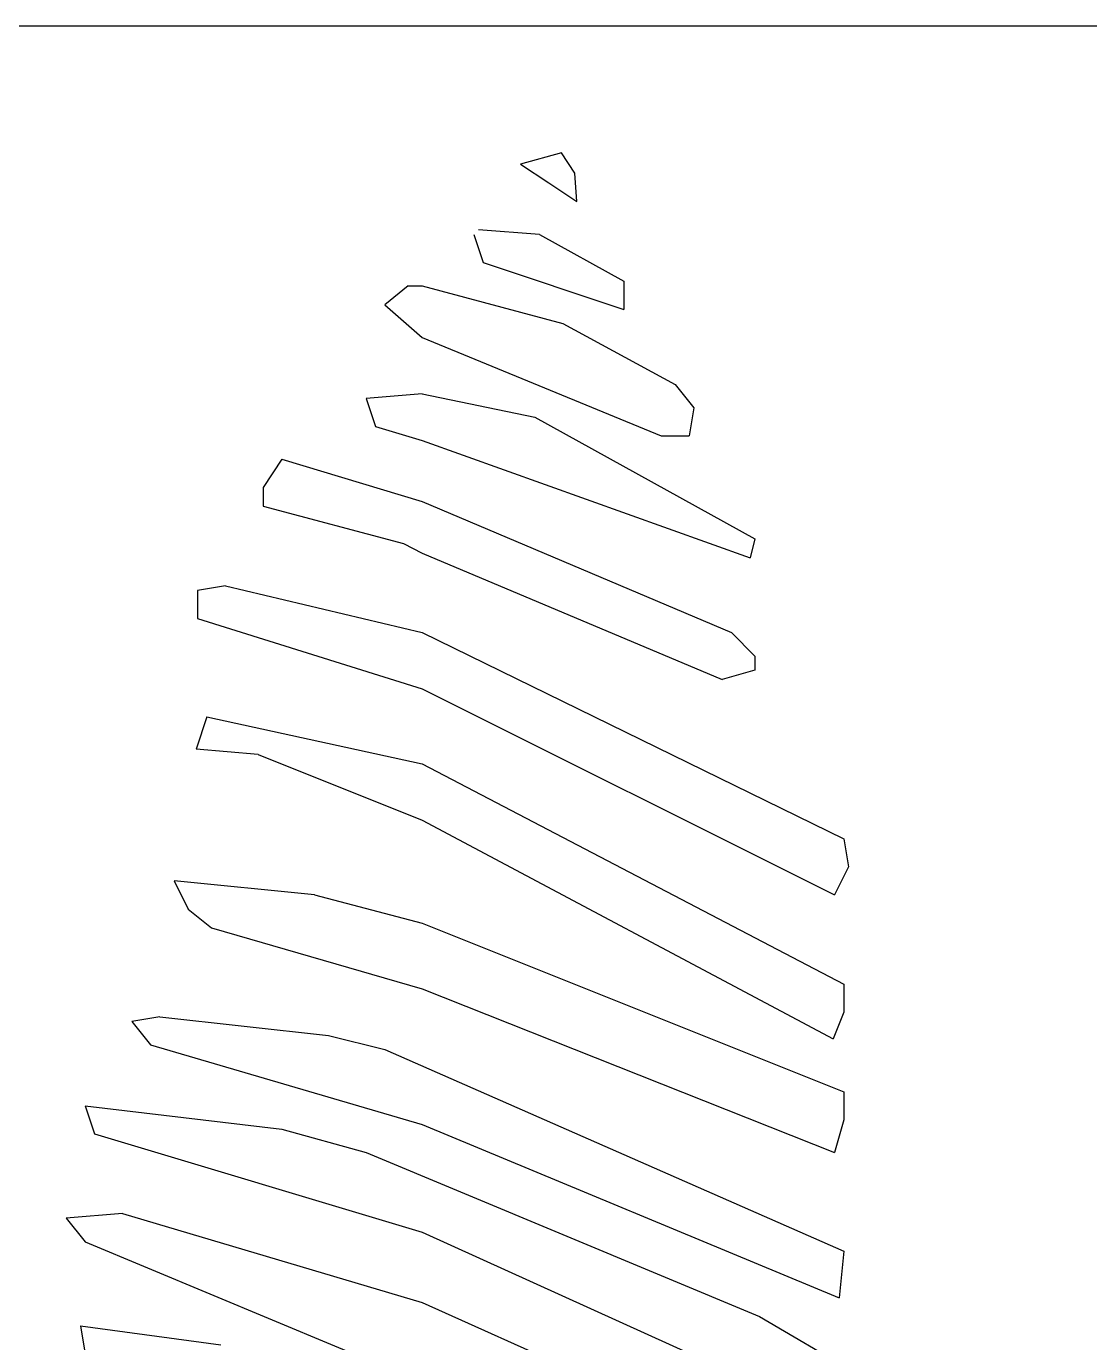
# Model space of a CAD drawing. Header units: millimetres. Extents: x 577 to 2337, y 236 to 943.
# Drawn here: x 818.146 to 819.689, y 709.766 to 711.677 of the extents above; entities that cross this region are included whole.
import ezdxf

# ---------------------------------------------------------------- set-up
doc = ezdxf.new("R2010")
doc.units = ezdxf.units.MM
doc.header["$LTSCALE"] = 0.01
doc.layers.add('06-Furn', color=4, linetype='Continuous')

# ---------------------------------------------------------------- blocks, each defined once
blk = doc.blocks.new('lkm')
at = {"layer": '06-Furn', "color": 88}
for p, q in [((861.9361, 611.4495), (861.8766, 611.433)), ((861.9552, 611.42), (861.9361, 611.4495)), ((861.8766, 611.433), (861.9174, 611.4058)), ((861.9582, 611.3786), (861.9552, 611.42)), ((861.9174, 611.4058), (861.9582, 611.3786)), ((861.8086, 611.331), (861.8222, 611.2902)), ((861.9038, 611.331), (861.8154, 611.3378)), ((861.9038, 611.331), (862.0262, 611.263)), ((861.8222, 611.2902), (862.0262, 611.2222)), ((862.0262, 611.263), (862.0262, 611.2222)), ((861.7134, 611.2562), (861.6794, 611.229)), ((861.7134, 611.2562), (861.7338, 611.2562)), ((861.7338, 611.2562), (861.9378, 611.2018)), ((861.6794, 611.229), (861.7338, 611.1814)), ((861.9378, 611.2018), (862.101, 611.1134)), ((861.7338, 611.1814), (862.0806, 611.0386)), ((862.101, 611.1134), (862.1282, 611.0794)), ((861.7338, 611.0998), (861.6522, 611.093)), ((861.6522, 611.093), (861.6658, 611.0522)), ((861.7338, 611.0998), (861.897, 611.0658)), ((862.1282, 611.0794), (862.1214, 611.0386)), ((861.6658, 611.0522), (861.7338, 611.0318)), ((861.897, 611.0658), (862.2166, 610.889)), ((862.0806, 611.0386), (862.1214, 611.0386)), ((861.7338, 611.0318), (862.2098, 610.8618)), ((861.5298, 611.0046), (861.5026, 610.9638)), ((861.5298, 611.0046), (861.7338, 610.9434)), ((861.5026, 610.9638), (861.5026, 610.9366)), ((861.7338, 610.9434), (862.1826, 610.753)), ((861.5026, 610.9366), (861.7066, 610.8822)), ((861.7066, 610.8822), (861.7338, 610.8686)), ((862.2166, 610.889), (862.2098, 610.8618)), ((861.7338, 610.8686), (862.169, 610.685)), ((861.4482, 610.821), (861.4074, 610.8142)), ((861.4074, 610.8142), (861.4074, 610.7734)), ((861.4482, 610.821), (861.7338, 610.753)), ((861.4074, 610.7734), (861.7338, 610.6714)), ((861.7338, 610.753), (862.3458, 610.4538)), ((862.1826, 610.753), (862.2166, 610.719)), ((862.2166, 610.719), (862.2166, 610.6986)), ((862.2166, 610.6986), (862.169, 610.685)), ((861.7338, 610.6714), (862.3322, 610.3722)), ((861.421, 610.6306), (861.4054, 610.5837)), ((861.421, 610.6306), (861.7338, 610.5626)), ((861.4958, 610.5762), (861.4054, 610.5837)), ((861.4958, 610.5762), (861.7338, 610.481)), ((861.7338, 610.5626), (862.3458, 610.243)), ((861.7338, 610.481), (862.3303, 610.1633)), ((862.3458, 610.4538), (862.3526, 610.413)), ((862.3526, 610.413), (862.3322, 610.3722)), ((861.3734, 610.3926), (861.3938, 610.3518)), ((861.5774, 610.3722), (861.3734, 610.3926)), ((861.5774, 610.3722), (861.7338, 610.3314)), ((861.3938, 610.3518), (861.4278, 610.3246)), ((861.7338, 610.3314), (862.3458, 610.0866)), ((861.4278, 610.3246), (861.7338, 610.2362)), ((861.7338, 610.2362), (862.3322, 609.9982)), ((862.3458, 610.243), (862.3458, 610.2022)), ((861.353, 610.1954), (861.3122, 610.1886)), ((861.353, 610.1954), (861.5978, 610.1682)), ((862.3458, 610.2022), (862.3303, 610.1633)), ((861.3122, 610.1886), (861.3394, 610.1546)), ((861.3394, 610.1546), (861.7338, 610.039)), ((861.5978, 610.1682), (861.6794, 610.1478)), ((861.6794, 610.1478), (862.3458, 609.8554)), ((862.3458, 610.0866), (862.3458, 610.0458)), ((861.2442, 610.0662), (861.5298, 610.0322)), ((861.2442, 610.0662), (861.2578, 610.0254)), ((862.3458, 610.0458), (862.3322, 609.9982)), ((861.2578, 610.0254), (861.7338, 609.8826)), ((861.5298, 610.0322), (861.6522, 609.9982)), ((861.7338, 610.039), (862.339, 609.7874)), ((861.6522, 609.9982), (862.2234, 609.7602)), ((861.2986, 609.9098), (861.217, 609.903)), ((861.2986, 609.9098), (861.7338, 609.7806)), ((861.217, 609.903), (861.2442, 609.869)), ((861.2442, 609.869), (862.2234, 609.461)), ((861.7338, 609.8826), (862.3798, 609.5902)), ((862.3458, 609.8554), (862.339, 609.7874)), ((861.7338, 609.7806), (862.3866, 609.4882)), ((862.2234, 609.7602), (862.3866, 609.665)), ((861.2374, 609.7466), (861.4414, 609.7194)), ((861.2374, 609.7466), (861.2442, 609.7058))]:
    blk.add_line(p, q, dxfattribs=at)

msp = doc.modelspace()

# ---------------------------------------------------------------- linework, layer by layer
at = {"layer": '06-Furn', "color": 5}
msp.add_lwpolyline([(809.981, 711.677), (809.981, 677.6067), (835.5136, 677.6067), (835.5136, 711.677)], close=True, dxfattribs=at)

# ---------------------------------------------------------------- block references
at = {"layer": '06-Furn'}
msp.add_blockref('lkm', (-43.0134, 100.0439), dxfattribs=at)

doc.saveas('drawing.dxf')
